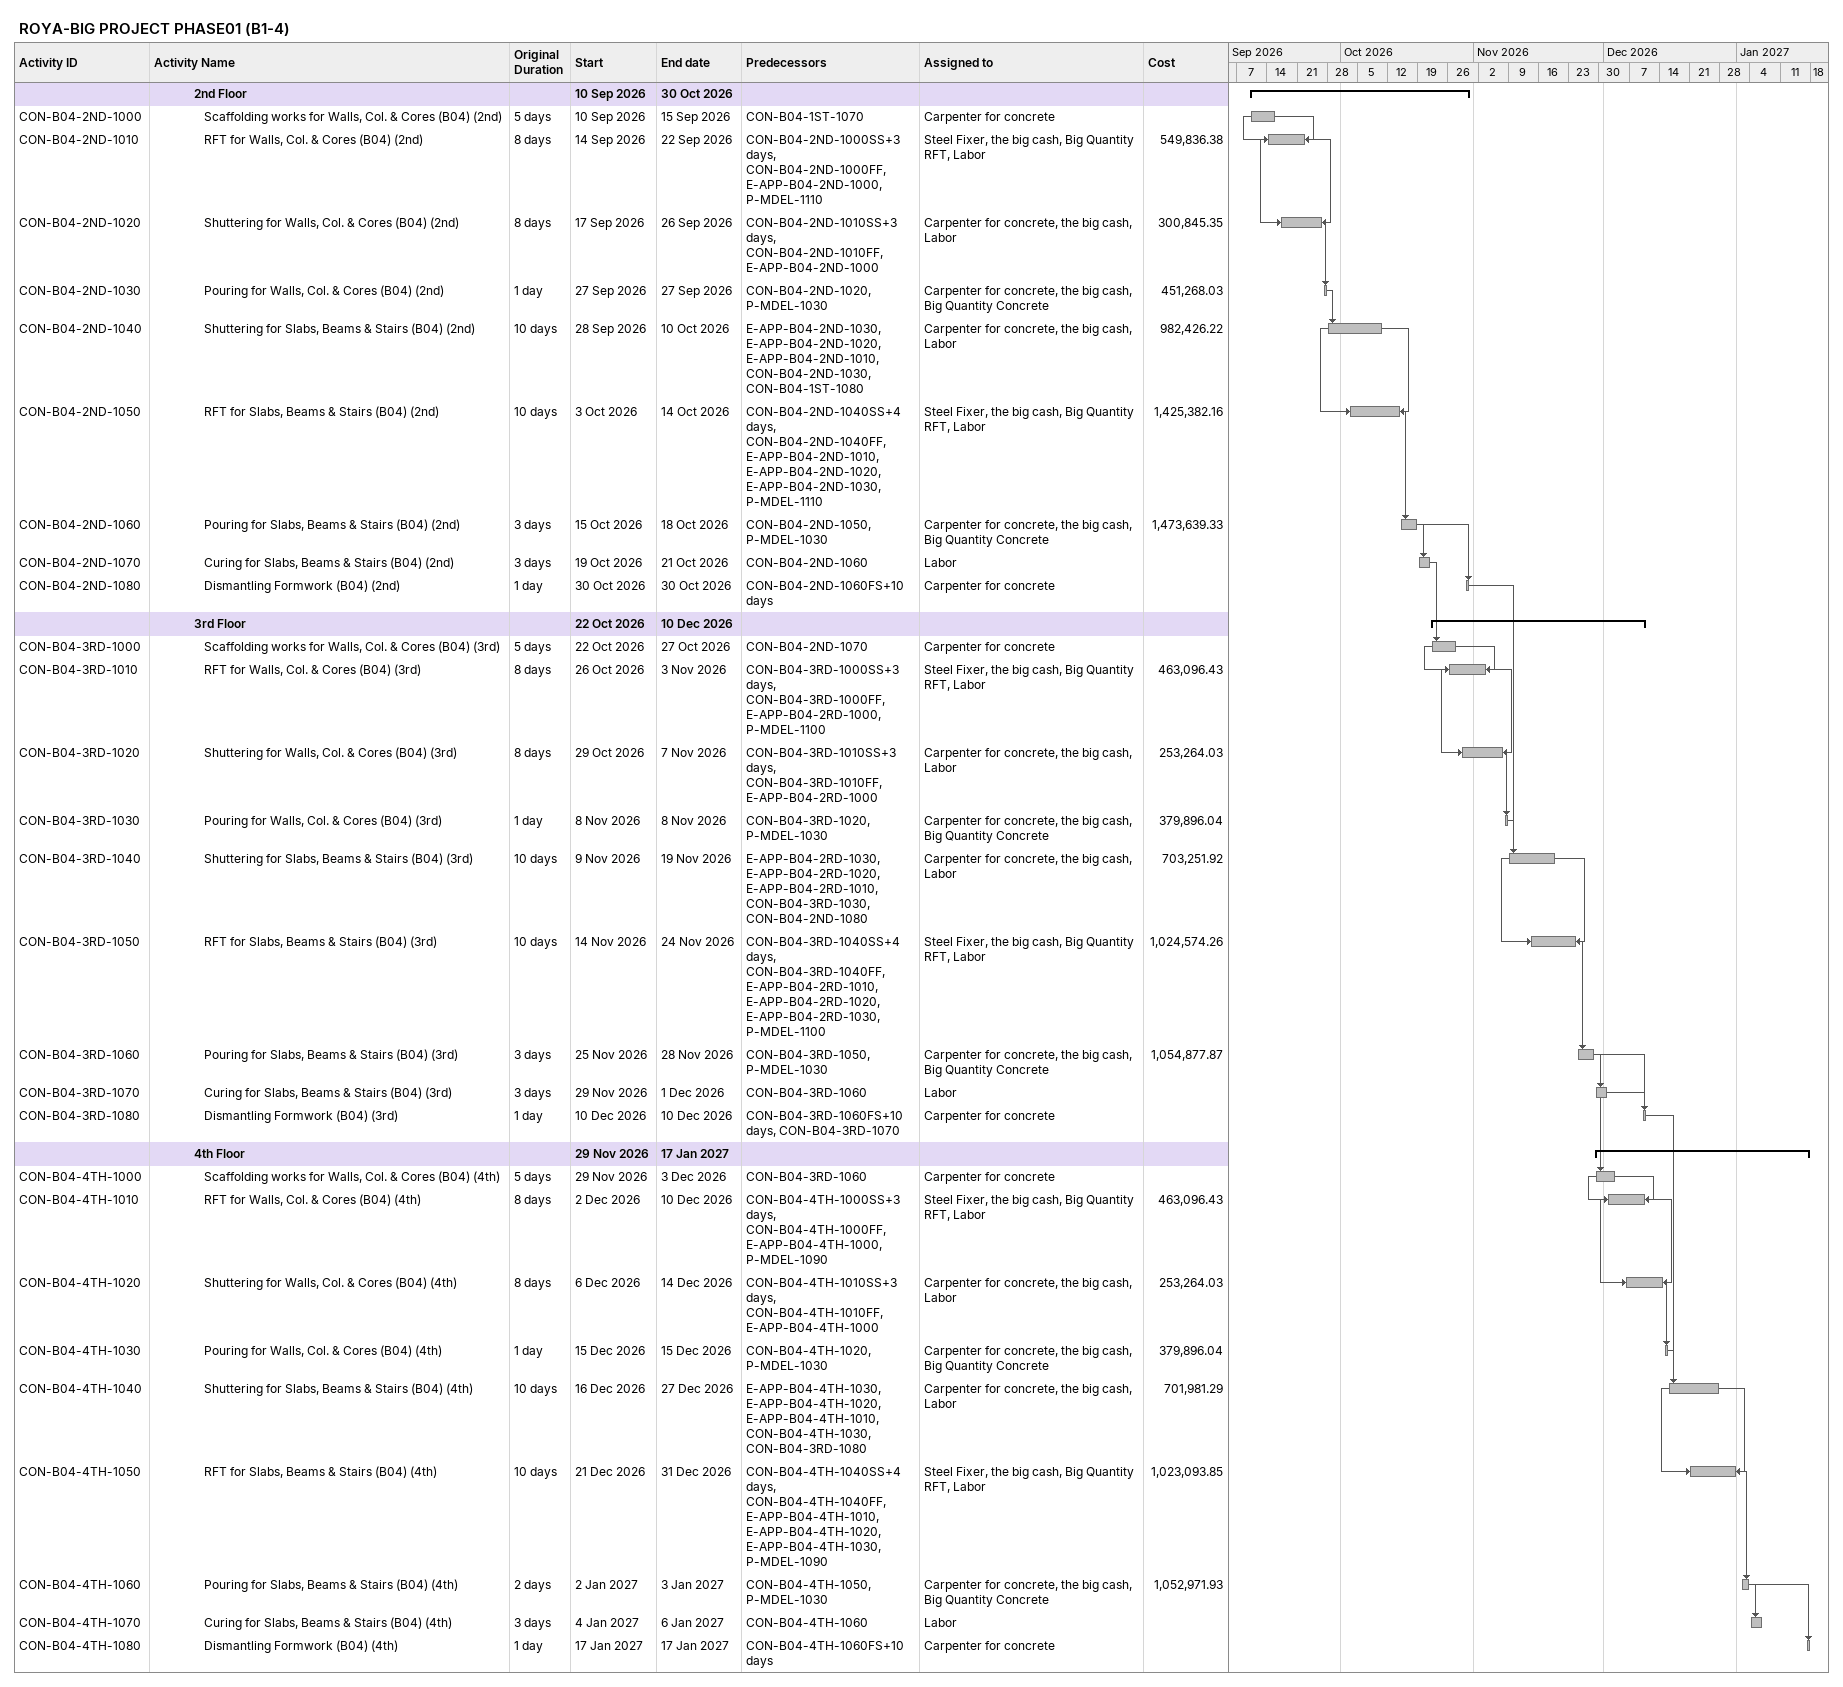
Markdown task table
ROYA-BIG PROJECT PHASE01 (B1-4)

| ID | Level | Task | Original duration | Start | Finish | Predecessors | Resources | Cost |
|---|---|---|---|---|---|---|---|---|
|  | 5 | **2nd Floor** |  | 2026-09-10 | 2026-10-30 |  |  |  |
| CON-B04-2ND-1000 | 6 | Scaffolding works for Walls, Col. & Cores (B04) (2nd) | 5d | 2026-09-10 | 2026-09-15 | CON-B04-1ST-1070 | Carpenter for concrete |  |
| CON-B04-2ND-1010 | 6 | RFT for Walls, Col. & Cores (B04) (2nd) | 8d | 2026-09-14 | 2026-09-22 | CON-B04-2ND-1000SS+3d, CON-B04-2ND-1000FF, E-APP-B04-2ND-1000, P-MDEL-1110 | Steel Fixer, the big cash, Big Quantity RFT, Labor | 549836.38 |
| CON-B04-2ND-1020 | 6 | Shuttering for Walls, Col. & Cores (B04) (2nd) | 8d | 2026-09-17 | 2026-09-26 | CON-B04-2ND-1010SS+3d, CON-B04-2ND-1010FF, E-APP-B04-2ND-1000 | Carpenter for concrete, the big cash, Labor | 300845.35 |
| CON-B04-2ND-1030 | 6 | Pouring for Walls, Col. & Cores (B04) (2nd) | 1d | 2026-09-27 | 2026-09-27 | CON-B04-2ND-1020, P-MDEL-1030 | Carpenter for concrete, the big cash, Big Quantity Concrete | 451268.03 |
| CON-B04-2ND-1040 | 6 | Shuttering for Slabs, Beams & Stairs (B04) (2nd) | 10d | 2026-09-28 | 2026-10-10 | E-APP-B04-2ND-1030, E-APP-B04-2ND-1020, E-APP-B04-2ND-1010, CON-B04-2ND-1030, CON-B04-1ST-1080 | Carpenter for concrete, the big cash, Labor | 982426.22 |
| CON-B04-2ND-1050 | 6 | RFT for Slabs, Beams & Stairs (B04) (2nd) | 10d | 2026-10-03 | 2026-10-14 | CON-B04-2ND-1040SS+4d, CON-B04-2ND-1040FF, E-APP-B04-2ND-1010, E-APP-B04-2ND-1020, E-APP-B04-2ND-1030, P-MDEL-1110 | Steel Fixer, the big cash, Big Quantity RFT, Labor | 1425382.16 |
| CON-B04-2ND-1060 | 6 | Pouring for Slabs, Beams & Stairs (B04) (2nd) | 3d | 2026-10-15 | 2026-10-18 | CON-B04-2ND-1050, P-MDEL-1030 | Carpenter for concrete, the big cash, Big Quantity Concrete | 1473639.33 |
| CON-B04-2ND-1070 | 6 | Curing for Slabs, Beams & Stairs (B04) (2nd) | 3d | 2026-10-19 | 2026-10-21 | CON-B04-2ND-1060 | Labor |  |
| CON-B04-2ND-1080 | 6 | Dismantling Formwork (B04) (2nd) | 1d | 2026-10-30 | 2026-10-30 | CON-B04-2ND-1060FS+10d | Carpenter for concrete |  |
|  | 5 | **3rd Floor** |  | 2026-10-22 | 2026-12-10 |  |  |  |
| CON-B04-3RD-1000 | 6 | Scaffolding works for Walls, Col. & Cores (B04) (3rd) | 5d | 2026-10-22 | 2026-10-27 | CON-B04-2ND-1070 | Carpenter for concrete |  |
| CON-B04-3RD-1010 | 6 | RFT for Walls, Col. & Cores (B04) (3rd) | 8d | 2026-10-26 | 2026-11-03 | CON-B04-3RD-1000SS+3d, CON-B04-3RD-1000FF, E-APP-B04-2RD-1000, P-MDEL-1100 | Steel Fixer, the big cash, Big Quantity RFT, Labor | 463096.43 |
| CON-B04-3RD-1020 | 6 | Shuttering for Walls, Col. & Cores (B04) (3rd) | 8d | 2026-10-29 | 2026-11-07 | CON-B04-3RD-1010SS+3d, CON-B04-3RD-1010FF, E-APP-B04-2RD-1000 | Carpenter for concrete, the big cash, Labor | 253264.03 |
| CON-B04-3RD-1030 | 6 | Pouring for Walls, Col. & Cores (B04) (3rd) | 1d | 2026-11-08 | 2026-11-08 | CON-B04-3RD-1020, P-MDEL-1030 | Carpenter for concrete, the big cash, Big Quantity Concrete | 379896.04 |
| CON-B04-3RD-1040 | 6 | Shuttering for Slabs, Beams & Stairs (B04) (3rd) | 10d | 2026-11-09 | 2026-11-19 | E-APP-B04-2RD-1030, E-APP-B04-2RD-1020, E-APP-B04-2RD-1010, CON-B04-3RD-1030, CON-B04-2ND-1080 | Carpenter for concrete, the big cash, Labor | 703251.92 |
| CON-B04-3RD-1050 | 6 | RFT for Slabs, Beams & Stairs (B04) (3rd) | 10d | 2026-11-14 | 2026-11-24 | CON-B04-3RD-1040SS+4d, CON-B04-3RD-1040FF, E-APP-B04-2RD-1010, E-APP-B04-2RD-1020, E-APP-B04-2RD-1030, P-MDEL-1100 | Steel Fixer, the big cash, Big Quantity RFT, Labor | 1024574.26 |
| CON-B04-3RD-1060 | 6 | Pouring for Slabs, Beams & Stairs (B04) (3rd) | 3d | 2026-11-25 | 2026-11-28 | CON-B04-3RD-1050, P-MDEL-1030 | Carpenter for concrete, the big cash, Big Quantity Concrete | 1054877.87 |
| CON-B04-3RD-1070 | 6 | Curing for Slabs, Beams & Stairs (B04) (3rd) | 3d | 2026-11-29 | 2026-12-01 | CON-B04-3RD-1060 | Labor |  |
| CON-B04-3RD-1080 | 6 | Dismantling Formwork (B04) (3rd) | 1d | 2026-12-10 | 2026-12-10 | CON-B04-3RD-1060FS+10d, CON-B04-3RD-1070 | Carpenter for concrete |  |
|  | 5 | **4th Floor** |  | 2026-11-29 | 2027-01-17 |  |  |  |
| CON-B04-4TH-1000 | 6 | Scaffolding works for Walls, Col. & Cores (B04) (4th) | 5d | 2026-11-29 | 2026-12-03 | CON-B04-3RD-1060 | Carpenter for concrete |  |
| CON-B04-4TH-1010 | 6 | RFT for Walls, Col. & Cores (B04) (4th) | 8d | 2026-12-02 | 2026-12-10 | CON-B04-4TH-1000SS+3d, CON-B04-4TH-1000FF, E-APP-B04-4TH-1000, P-MDEL-1090 | Steel Fixer, the big cash, Big Quantity RFT, Labor | 463096.43 |
| CON-B04-4TH-1020 | 6 | Shuttering for Walls, Col. & Cores (B04) (4th) | 8d | 2026-12-06 | 2026-12-14 | CON-B04-4TH-1010SS+3d, CON-B04-4TH-1010FF, E-APP-B04-4TH-1000 | Carpenter for concrete, the big cash, Labor | 253264.03 |
| CON-B04-4TH-1030 | 6 | Pouring for Walls, Col. & Cores (B04) (4th) | 1d | 2026-12-15 | 2026-12-15 | CON-B04-4TH-1020, P-MDEL-1030 | Carpenter for concrete, the big cash, Big Quantity Concrete | 379896.04 |
| CON-B04-4TH-1040 | 6 | Shuttering for Slabs, Beams & Stairs (B04) (4th) | 10d | 2026-12-16 | 2026-12-27 | E-APP-B04-4TH-1030, E-APP-B04-4TH-1020, E-APP-B04-4TH-1010, CON-B04-4TH-1030, CON-B04-3RD-1080 | Carpenter for concrete, the big cash, Labor | 701981.29 |
| CON-B04-4TH-1050 | 6 | RFT for Slabs, Beams & Stairs (B04) (4th) | 10d | 2026-12-21 | 2026-12-31 | CON-B04-4TH-1040SS+4d, CON-B04-4TH-1040FF, E-APP-B04-4TH-1010, E-APP-B04-4TH-1020, E-APP-B04-4TH-1030, P-MDEL-1090 | Steel Fixer, the big cash, Big Quantity RFT, Labor | 1023093.85 |
| CON-B04-4TH-1060 | 6 | Pouring for Slabs, Beams & Stairs (B04) (4th) | 2d | 2027-01-02 | 2027-01-03 | CON-B04-4TH-1050, P-MDEL-1030 | Carpenter for concrete, the big cash, Big Quantity Concrete | 1052971.93 |
| CON-B04-4TH-1070 | 6 | Curing for Slabs, Beams & Stairs (B04) (4th) | 3d | 2027-01-04 | 2027-01-06 | CON-B04-4TH-1060 | Labor |  |
| CON-B04-4TH-1080 | 6 | Dismantling Formwork (B04) (4th) | 1d | 2027-01-17 | 2027-01-17 | CON-B04-4TH-1060FS+10d | Carpenter for concrete |  |
